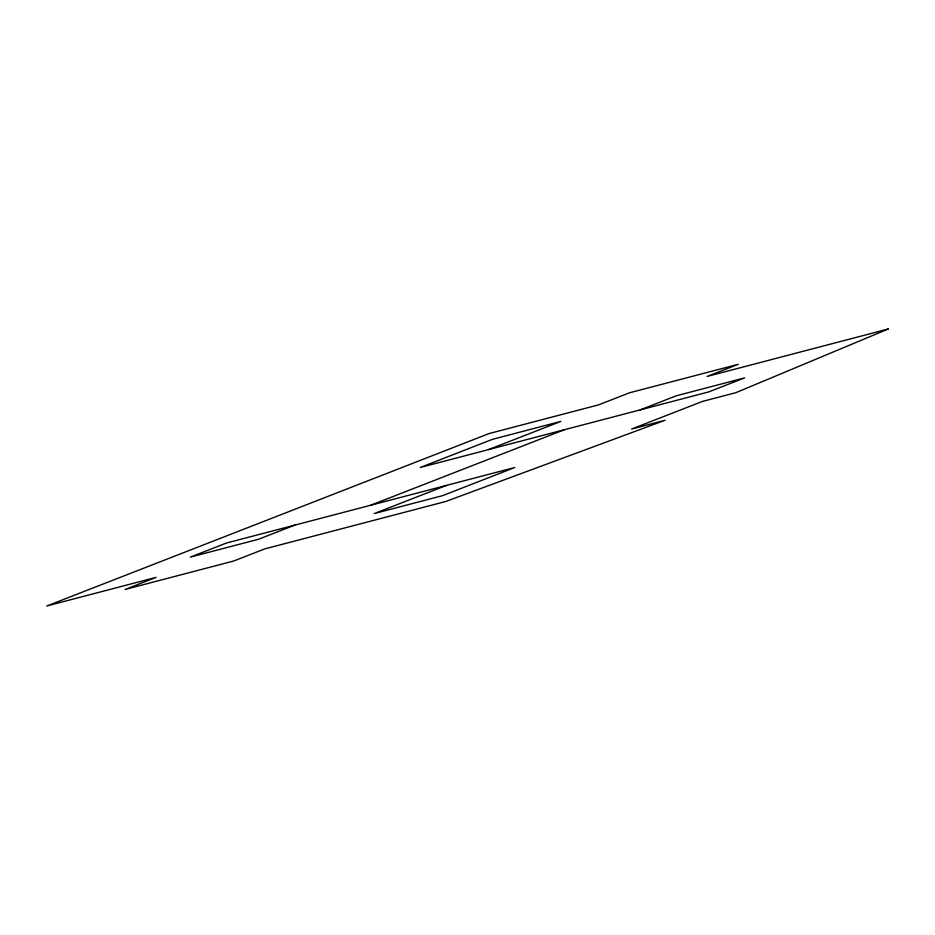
<?xml version="1.0" encoding="UTF-8"?>
<svg xmlns="http://www.w3.org/2000/svg" width="935" height="935" viewBox="0 0 935 935"><rect width="100%" height="100%" fill="white"/><g stroke="black" fill="none" stroke-linecap="round" stroke-linejoin="round"><path stroke-width="1.4" d="M294.782 525.131L258.633 539.226L190.296 557.131L226.445 543.036L514.823 467.488L442.535 495.667L374.199 513.572L446.486 485.394M488.514 449.606L560.801 421.428L492.464 439.333L420.177 467.512L708.555 391.964L744.704 377.869L676.367 395.774L640.218 409.869M370.634 505.262L564.366 429.738M888.25 328.991L735.95 392.642L702.465 401.419L631.628 429.036L665.112 420.259L445.843 501.464L264.745 548.903L233.668 561.023L125.009 589.482L156.087 577.362L46.75 606.009L489.157 433.536L598.494 404.89L629.582 392.782L738.241 364.311L707.152 376.431L888.25 328.991"/></g></svg>
